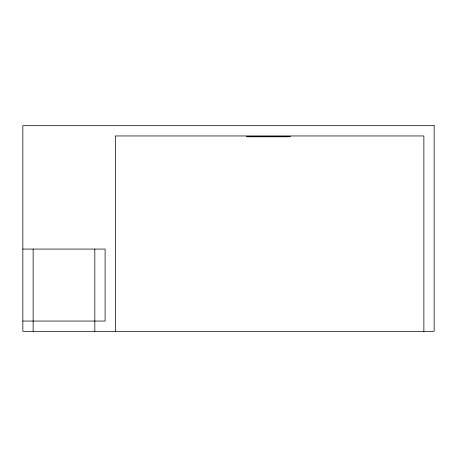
<?xml version="1.0" encoding="UTF-8"?>
<svg xmlns="http://www.w3.org/2000/svg" width="457" height="457" viewBox="0 0 457 457"><rect width="100%" height="100%" fill="white"/><g stroke="black" fill="none" stroke-linecap="round" stroke-linejoin="round"><path stroke-width="0.69" d="M246.357 136.38L290.526 136.38M247.768 136.797L289.115 136.797M22.85 249.065L105.11 249.065L105.11 321.043L22.85 321.043M423.868 331.325L423.868 135.958L115.393 135.958L115.393 331.325M94.828 249.065L94.828 331.325M33.133 249.065L33.133 331.325M434.15 125.675L22.85 125.675L22.85 331.325L434.15 331.325L434.15 125.675"/></g></svg>
